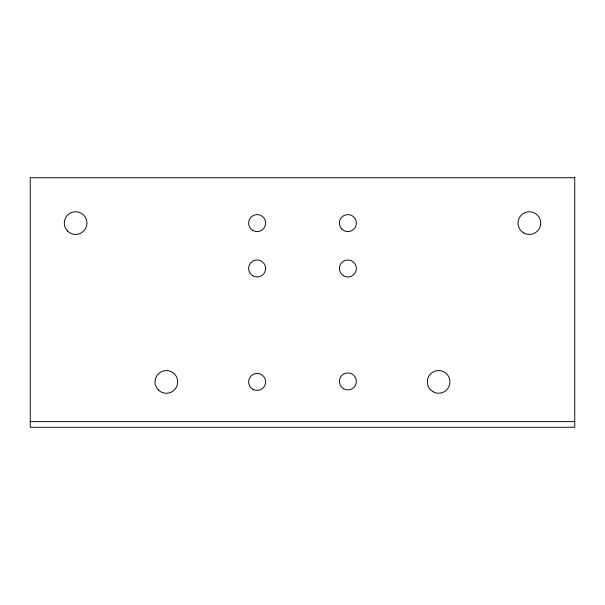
<?xml version="1.0" encoding="UTF-8"?>
<svg xmlns="http://www.w3.org/2000/svg" width="605" height="605" viewBox="0 0 605 605"><rect width="100%" height="100%" fill="white"/><g stroke="black" fill="none" stroke-linecap="round" stroke-linejoin="round"><path stroke-width="0.91" d="M30.25 421.609L574.75 421.609M574.75 177.719L30.25 177.719L30.25 427.281L574.75 427.281L574.75 177.719M252.867 230.46A8.508 8.508 0 0 0 265.633 223.094A8.508 8.508 0 0 0 252.875 215.728A8.508 8.508 0 0 0 252.867 230.46M341.863 229.106A8.508 8.508 0 0 0 356.095 225.294A8.508 8.508 0 0 0 345.674 214.873A8.508 8.508 0 0 0 341.863 229.106M252.867 275.835A8.508 8.508 0 0 0 265.633 268.469A8.508 8.508 0 0 0 252.867 261.103A8.508 8.508 0 0 0 252.867 275.835M343.625 275.835A8.508 8.508 0 0 0 356.383 268.469A8.508 8.508 0 0 0 343.625 261.103A8.508 8.508 0 0 0 343.625 275.835M252.867 389.272A8.508 8.508 0 0 0 265.633 381.906A8.508 8.508 0 0 0 252.867 374.54A8.508 8.508 0 0 0 252.867 389.272M343.625 388.765A8.508 8.508 0 0 0 356.383 381.392A8.508 8.508 0 0 0 343.625 374.026A8.508 8.508 0 0 0 343.625 388.765M67.601 231.118A11.344 11.344 0 0 0 86.583 226.028A11.344 11.344 0 0 0 72.691 212.136A11.344 11.344 0 0 0 67.601 231.118M523.703 232.917A11.344 11.344 0 0 0 540.719 223.094A11.344 11.344 0 0 0 523.703 213.27A11.344 11.344 0 0 0 523.703 232.917M158.351 389.93A11.344 11.344 0 0 0 177.333 384.84A11.344 11.344 0 0 0 163.441 370.948A11.344 11.344 0 0 0 158.351 389.93M432.953 391.73A11.344 11.344 0 0 0 449.969 381.906A11.344 11.344 0 0 0 432.953 372.083A11.344 11.344 0 0 0 432.953 391.73"/></g></svg>
